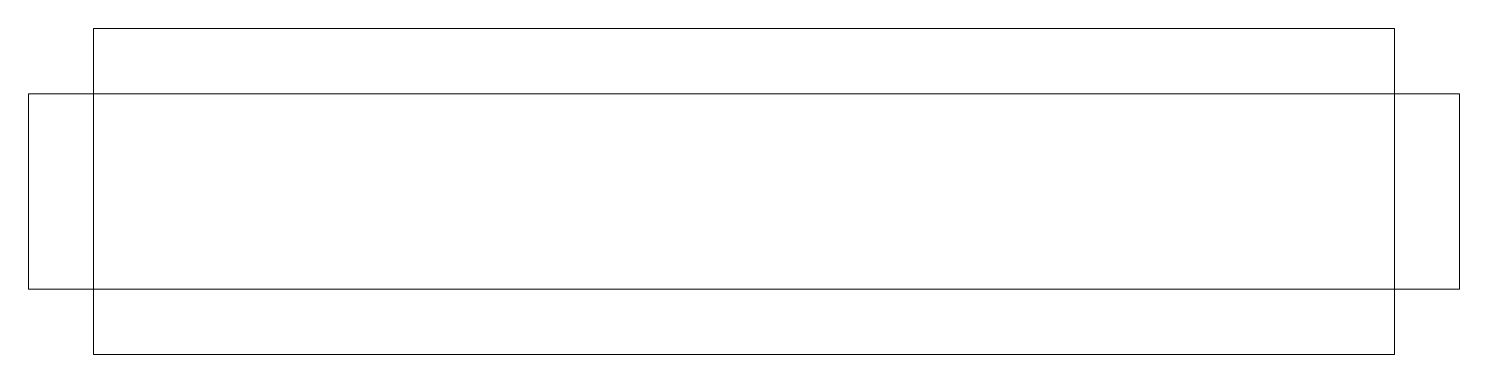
# Model space of a CAD drawing. Header units: millimetres. Extents: x -1070 to 1130, y 1465 to 1965.
import ezdxf

# ---------------------------------------------------------------- set-up
doc = ezdxf.new("R2010")
doc.units = ezdxf.units.MM
doc.header["$MEASUREMENT"] = 0
doc.layers.add('Layer 1', color=7, linetype='Continuous')

msp = doc.modelspace()

# ---------------------------------------------------------------- linework, layer by layer
at = {"layer": 'Layer 1', "lineweight": 9}
msp.add_open_spline([(-970.0003, 1464.9435), (-970.0003, 1464.9435), (1030.0003, 1464.9435), (1030.0003, 1464.9435), (1030.0003, 1464.9435), (1030.0003, 1564.9431), (1030.0003, 1564.9431), (1030.0003, 1564.9431), (1130, 1564.9431), (1130, 1564.9431), (1130, 1564.9431), (1130, 1864.9441), (1130, 1864.9441), (1130, 1864.9441), (1030.0003, 1864.9441), (1030.0003, 1864.9441), (1030.0003, 1864.9441), (1030.0003, 1964.9437), (1030.0003, 1964.9437), (1030.0003, 1964.9437), (-970.0003, 1964.9437), (-970.0003, 1964.9437), (-970.0003, 1964.9437), (-970.0003, 1864.9441), (-970.0003, 1864.9441), (-970.0003, 1864.9441), (-1070, 1864.9441), (-1070, 1864.9441), (-1070, 1864.9441), (-1070, 1564.9431), (-1070, 1564.9431), (-1070, 1564.9431), (-970.0003, 1564.9431), (-970.0003, 1564.9431), (-970.0003, 1564.9431), (-970.0003, 1464.9435), (-970.0003, 1464.9435)], degree=3, knots=[0, 0, 0, 0, 0.083333333, 0.083333333, 0.083333333, 0.166666667, 0.166666667, 0.166666667, 0.25, 0.25, 0.25, 0.333333333, 0.333333333, 0.333333333, 0.416666667, 0.416666667, 0.416666667, 0.5, 0.5, 0.5, 0.583333333, 0.583333333, 0.583333333, 0.666666667, 0.666666667, 0.666666667, 0.75, 0.75, 0.75, 0.833333333, 0.833333333, 0.833333333, 0.916666667, 0.916666667, 0.916666667, 1, 1, 1, 1], dxfattribs=at)
at = {"layer": 'Layer 1', "color": 1, "lineweight": 9}
for points in [[(-970.0003, 1464.9435), (-970.0003, 1464.9435), (-970.0003, 1964.9437), (-970.0003, 1964.9437)], [(1030.0003, 1464.9435), (1030.0003, 1464.9435), (1030.0003, 1964.9437), (1030.0003, 1964.9437)], [(-1070, 1864.9441), (-1070, 1864.9441), (1130, 1864.9441), (1130, 1864.9441)], [(-1070, 1564.9431), (-1070, 1564.9431), (1130, 1564.9431), (1130, 1564.9431)]]:
    msp.add_open_spline(points, degree=3, dxfattribs=at)

doc.saveas('drawing.dxf')
